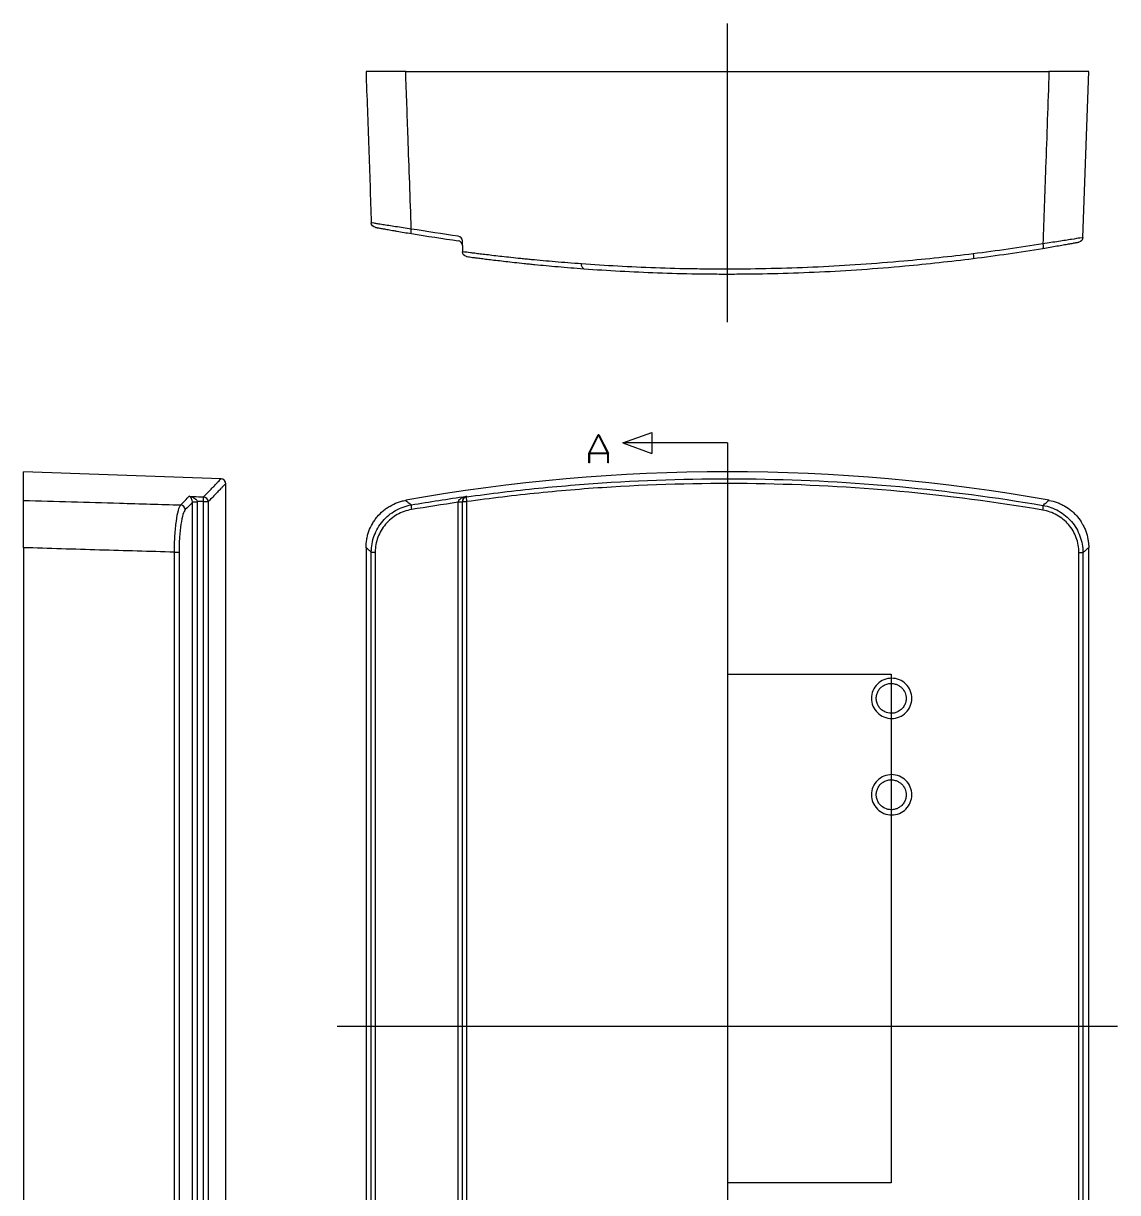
# Model space of a CAD drawing. Extents: x 452 to 708, y 47 to 255.
# Drawn here: x 452.1 to 565.7, y 134.1 to 255.4 of the extents above; entities that cross this region are included whole.
import ezdxf

# ---------------------------------------------------------------- set-up
doc = ezdxf.new("R2010")
doc.units = 0
doc.header["$MEASUREMENT"] = 0
doc.linetypes.add('center', pattern=[0])
doc.linetypes.add('solid', pattern=[0])
doc.layers.add('255', color=1, linetype='solid')

msp = doc.modelspace()

# ---------------------------------------------------------------- linework, layer by layer
at = {"layer": '255', "color": 1, "linetype": 'center'}
for p, q in [((525.15, 224.44), (525.15, 255.44)), ((525.15, 211.92), (525.15, 90.92)), ((484.65, 151.42), (565.65, 151.42))]:
    msp.add_line(p, q, dxfattribs=at)
at = {"layer": '255', "color": 3, "linetype": 'solid'}
for p, q in [((491.77, 250.44), (558.53, 250.44)), ((562.05, 233.23), (562.65, 250.44)), ((497.65, 232.4), (497.65, 232.87)), ((497.65, 232.4), (497.65, 231.75)), ((472.59, 208.2), (452.09, 208.92)), ((452.09, 205.96), (452.09, 208.92)), ((473.09, 101.16), (473.09, 207.68)), ((470.78, 205.83), (470.8, 206.32)), ((469.64, 205.81), (470.14, 205.85)), ((470.14, 205.76), (469.64, 205.76)), ((470.78, 205.83), (471.28, 205.83)), ((497.65, 205.76), (497.22, 205.76)), ((497.65, 205.83), (498.08, 205.83)), ((452.09, 201.05), (452.09, 101.79)), ((467.77, 200.59), (468.25, 200.59)), ((487.65, 201.05), (487.65, 101.79)), ((488.2, 200.59), (488.61, 200.59)), ((561.64, 200.54), (562.05, 200.54)), ((562.65, 101.79), (562.65, 201.05))]:
    msp.add_line(p, q, dxfattribs=at)
at = {"layer": '255', "color": 1, "linetype": 'solid'}
for p, q in [((510.76, 210.84), (511.74, 212.81)), ((511.78, 212.73), (510.84, 210.86)), ((511.74, 212.81), (511.82, 212.81)), ((512.72, 210.86), (511.78, 212.73)), ((511.82, 212.81), (512.8, 210.84)), ((514.31, 211.92), (517.31, 213.01)), ((517.31, 213.01), (517.31, 210.83)), ((514.31, 211.92), (517.31, 210.83)), ((525.15, 211.92), (514.31, 211.92)), ((510.76, 209.85), (510.76, 210.84)), ((510.83, 209.85), (510.76, 209.85)), ((510.83, 210.8), (510.83, 209.85)), ((512.73, 210.8), (510.83, 210.8)), ((512.72, 210.86), (510.84, 210.86)), ((512.73, 209.85), (512.73, 210.8)), ((512.8, 209.85), (512.73, 209.85)), ((512.8, 209.85), (512.8, 210.84)), ((525.15, 187.92), (542.15, 187.92)), ((542.15, 187.92), (542.15, 135.17)), ((542.15, 135.17), (525.15, 135.17))]:
    msp.add_line(p, q, dxfattribs=at)
at = {"layer": '255', "color": 3, "linetype": 'solid', "extrusion": (0, 0, -1)}
for centre, start, end in [((-488.7, 234.78), 280.4676, 358), ((-561.55, 233.25), 182, 259.6264), ((-498.15, 231.75), 277.6759, 0)]:
    msp.add_arc(centre, 0.5, start, end, dxfattribs=at)
at = {"layer": '255', "color": 3, "linetype": 'solid'}
for centre, radius, start, end in [((497.15, 232.87), 0.5, 360, 82.0397), ((497.15, 232.4), 0.5, 0, 82.0182), ((525.15, 18.92), 190, 79.881, 100.119)]:
    msp.add_arc(centre, radius, start, end, dxfattribs=at)
for points, knots in [([(487.65, 250.44), (487.74, 247.8), (487.84, 245.16), (487.93, 242.52), (488.02, 239.94), (488.11, 237.35), (488.2, 234.76)], [0, 0, 0, 0, 0.505215, 0.505215, 0.505215, 1, 1, 1, 1]), ([(491.77, 250.44), (491.19, 250.44), (490.65, 250.44), (489.64, 250.44), (489.19, 250.44), (488.63, 250.44), (488.46, 250.44), (488.18, 250.44), (488.05, 250.44), (487.75, 250.44), (487.65, 250.44), (487.65, 250.44)], [0, 0, 0, 0, 0.25, 0.25, 0.5, 0.5, 0.625, 0.625, 0.75, 0.75, 1, 1, 1, 1]), ([(492.35, 234.11), (492.24, 237.28), (492.13, 240.45), (492.01, 243.62), (491.93, 245.89), (491.85, 248.17), (491.77, 250.44)], [0, 0, 0, 0, 0.582352, 0.582352, 0.582352, 1, 1, 1, 1]), ([(558.53, 250.44), (558.41, 247.11), (558.3, 243.78), (558.18, 240.45), (558.08, 237.83), (557.99, 235.2), (557.9, 232.58)], [0, 0, 0, 0, 0.559251, 0.559251, 0.559251, 1, 1, 1, 1]), ([(562.65, 250.44), (562.66, 250.44), (562.55, 250.44), (562.15, 250.44), (561.86, 250.44), (561.3, 250.44), (561.09, 250.44), (560.65, 250.44), (560.41, 250.44), (559.66, 250.44), (559.11, 250.44), (558.53, 250.44)], [0, 0, 0, 0, 0.25, 0.25, 0.5, 0.5, 0.625, 0.625, 0.75, 0.75, 1, 1, 1, 1]), ([(492.35, 234.11), (491.78, 234.19), (491.23, 234.28), (490.47, 234.39), (490.23, 234.43), (489.78, 234.5), (489.58, 234.53), (489.2, 234.59), (489.03, 234.62), (488.73, 234.67), (488.61, 234.69), (488.3, 234.74), (488.2, 234.76), (488.2, 234.76)], [0, 0, 0, 0, 0.25, 0.25, 0.375, 0.375, 0.5, 0.5, 0.625, 0.625, 0.75, 0.75, 1, 1, 1, 1]), ([(488.61, 234.29), (488.6, 234.29), (488.63, 234.28), (488.7, 234.27), (488.73, 234.27), (488.8, 234.25), (488.84, 234.25), (488.98, 234.22), (489.09, 234.2), (489.29, 234.16), (489.36, 234.15), (489.52, 234.12), (489.6, 234.11), (489.85, 234.06), (490.04, 234.03), (490.34, 233.98), (490.45, 233.96), (490.66, 233.92), (490.78, 233.9), (491.12, 233.84), (491.35, 233.8), (491.84, 233.72), (492.1, 233.68), (492.36, 233.63)], [0, 0, 0, 0, 0.125, 0.125, 0.1875, 0.1875, 0.25, 0.25, 0.375, 0.375, 0.4375, 0.4375, 0.5, 0.5, 0.625, 0.625, 0.6875, 0.6875, 0.75, 0.75, 0.875, 0.875, 1, 1, 1, 1]), ([(492.36, 233.63), (492.34, 233.64), (492.34, 233.66), (492.3, 233.81), (492.33, 233.96), (492.35, 234.11)], [0, 0, 0, 0, 0.0432365, 0.0432365, 0.483188, 0.483188, 0.483188, 0.483188]), ([(562.05, 233.23), (562.05, 233.22), (561.95, 233.21), (561.54, 233.14), (561.24, 233.09), (560.48, 232.97), (560.03, 232.9), (559.02, 232.74), (558.47, 232.66), (557.9, 232.58)], [0, 0, 0, 0, 0.25, 0.25, 0.5, 0.5, 0.75, 0.75, 1, 1, 1, 1]), ([(510.02, 230.49), (509.06, 230.56), (508.14, 230.63), (506.42, 230.78), (505.6, 230.85), (504.64, 230.95), (504.45, 230.96), (504.08, 231), (503.9, 231.02), (503.36, 231.08), (503.02, 231.11), (502.04, 231.22), (501.45, 231.28), (500.39, 231.41), (499.92, 231.47), (499.4, 231.53), (499.31, 231.54), (499.12, 231.56), (499.03, 231.58), (498.77, 231.61), (498.62, 231.63), (498.2, 231.68), (498, 231.71), (497.72, 231.74), (497.65, 231.75), (497.65, 231.75)], [0, 0, 0, 0, 0.125, 0.125, 0.25, 0.25, 0.28125, 0.28125, 0.3125, 0.3125, 0.375, 0.375, 0.5, 0.5, 0.625, 0.625, 0.65625, 0.65625, 0.6875, 0.6875, 0.75, 0.75, 0.875, 0.875, 1, 1, 1, 1]), ([(557.89, 232.1), (558.15, 232.15), (558.4, 232.19), (558.89, 232.27), (559.13, 232.31), (559.59, 232.39), (559.8, 232.43), (560.1, 232.48), (560.2, 232.5), (560.39, 232.53), (560.48, 232.54), (560.74, 232.59), (560.89, 232.62), (561.09, 232.65), (561.15, 232.67), (561.26, 232.69), (561.32, 232.69), (561.45, 232.72), (561.52, 232.73), (561.59, 232.75), (561.61, 232.75), (561.63, 232.75), (561.65, 232.75), (561.64, 232.75)], [0, 0, 0, 0, 0.125, 0.125, 0.25, 0.25, 0.375, 0.375, 0.4375, 0.4375, 0.5, 0.5, 0.625, 0.625, 0.6875, 0.6875, 0.75, 0.75, 0.875, 0.875, 0.9375, 0.9375, 1, 1, 1, 1]), ([(557.9, 232.58), (557.91, 232.47), (557.92, 232.36), (557.92, 232.21), (557.92, 232.17), (557.91, 232.13), (557.9, 232.11), (557.89, 232.1)], [0, 0, 0, 0, 0.3359242, 0.3359242, 0.4414114, 0.4414114, 0.4846449, 0.4846449, 0.4846449, 0.4846449]), ([(498.09, 231.26), (498.08, 231.26), (498.15, 231.25), (498.43, 231.21), (498.63, 231.18), (499.04, 231.13), (499.19, 231.11), (499.44, 231.08), (499.53, 231.07), (499.72, 231.04), (499.81, 231.03), (500.32, 230.97), (500.79, 230.91), (501.84, 230.79), (502.42, 230.72), (503.38, 230.61), (503.72, 230.58), (504.25, 230.52), (504.43, 230.5), (504.79, 230.47), (504.98, 230.45), (505.92, 230.35), (506.73, 230.28), (508.43, 230.13), (509.33, 230.06), (510.27, 229.99)], [0, 0, 0, 0, 0.125, 0.125, 0.25, 0.25, 0.3125, 0.3125, 0.34375, 0.34375, 0.375, 0.375, 0.5, 0.5, 0.625, 0.625, 0.6875, 0.6875, 0.71875, 0.71875, 0.75, 0.75, 0.875, 0.875, 1, 1, 1, 1]), ([(543.48, 230.78), (540.46, 230.51), (537.49, 230.3), (531.65, 230.03), (528.78, 229.96), (525.26, 229.94), (524.55, 229.94), (523.5, 229.95), (523.16, 229.95), (522.46, 229.96), (522.11, 229.96), (520.38, 229.99), (519.03, 230.02), (515.03, 230.17), (512.47, 230.31), (510.02, 230.49)], [0, 0, 0, 0, 0.25, 0.25, 0.5, 0.5, 0.5625, 0.5625, 0.59375, 0.59375, 0.625, 0.625, 0.75, 0.75, 1, 1, 1, 1]), ([(550.67, 231.53), (549.48, 231.39), (548.28, 231.25), (545.88, 231), (544.68, 230.88), (543.48, 230.78)], [0, 0, 0, 0, 0.5, 0.5, 1, 1, 1, 1]), ([(543.57, 230.28), (544.76, 230.39), (545.94, 230.51), (548.31, 230.77), (549.49, 230.9), (550.67, 231.05)], [0, 0, 0, 0, 0.5, 0.5, 1, 1, 1, 1]), ([(550.67, 231.53), (550.68, 231.42), (550.69, 231.31), (550.69, 231.15), (550.71, 231.06), (550.67, 231.05)], [0, 0, 0, 0, 0.3387854, 0.3387854, 0.4818664, 0.4818664, 0.4818664, 0.4818664]), ([(510.27, 229.99), (512.72, 229.81), (515.27, 229.67), (519.24, 229.52), (520.59, 229.49), (522.31, 229.46), (522.66, 229.46), (523.35, 229.45), (524.39, 229.44), (525.44, 229.44), (528.95, 229.46), (531.81, 229.53), (537.62, 229.8), (540.57, 230.01), (543.57, 230.28)], [0, 0, 0, 0, 0.25, 0.25, 0.375, 0.375, 0.40625, 0.40625, 0.4375, 0.5, 0.5, 0.75, 0.75, 1, 1, 1, 1]), ([(470.8, 206.32), (471.13, 206.67), (471.42, 206.97), (471.79, 207.35), (471.9, 207.46), (472.09, 207.67), (472.18, 207.76), (472.49, 208.08), (472.61, 208.21), (472.61, 208.2)], [0, 0, 0, 0, 0.277533, 0.277533, 0.4163, 0.4163, 0.555067, 0.555067, 1, 1, 1, 1]), ([(473.09, 207.71), (473.09, 207.7), (472.97, 207.58), (472.66, 207.26), (472.57, 207.17), (472.38, 206.96), (472.27, 206.85), (471.9, 206.47), (471.61, 206.17), (471.28, 205.83)], [0, 0, 0, 0, 0.444562, 0.444562, 0.583422, 0.583422, 0.722281, 0.722281, 1, 1, 1, 1]), ([(473.09, 207.68), (473.11, 207.91), (472.86, 208.19), (472.61, 208.2), (472.6, 208.2), (472.59, 208.2)], [0, 0, 0, 0, 0.7071068, 0.7071068, 0.7339273, 0.7339273, 0.7339273, 0.7339273]), ([(498.08, 206.32), (500.57, 206.67), (503.06, 206.97), (506.82, 207.35), (508.08, 207.46), (510.6, 207.67), (511.85, 207.76), (518.13, 208.14), (523.14, 208.26), (533.12, 208.1), (538.1, 207.84), (548.02, 206.93), (552.97, 206.28), (557.9, 205.44)], [0, 0, 0, 0, 0.125, 0.125, 0.1875, 0.1875, 0.25, 0.25, 0.5, 0.5, 0.75, 0.75, 1, 1, 1, 1]), ([(557.89, 204.95), (552.96, 205.79), (548.02, 206.43), (538.1, 207.34), (533.12, 207.61), (523.14, 207.76), (518.13, 207.64), (511.86, 207.26), (510.6, 207.17), (508.08, 206.96), (506.83, 206.85), (503.07, 206.47), (500.57, 206.17), (498.08, 205.83)], [0, 0, 0, 0, 0.25, 0.25, 0.5, 0.5, 0.75, 0.75, 0.8125, 0.8125, 0.875, 0.875, 1, 1, 1, 1]), ([(469.29, 206.38), (469.45, 206.36), (469.62, 206.31), (469.85, 206.19), (469.92, 206.15), (470.06, 206.02), (470.11, 205.94), (470.14, 205.85)], [0, 0, 0, 0, 0.5, 0.5, 0.75, 0.75, 1, 1, 1, 1]), ([(469.29, 206.38), (469.62, 206.36), (469.95, 206.35), (470.28, 206.34), (470.46, 206.33), (470.63, 206.33), (470.8, 206.32)], [0, 0, 0, 0, 0.660237, 0.660237, 0.660237, 1, 1, 1, 1]), ([(469.64, 205.81), (469.64, 205.9), (469.61, 205.98), (469.56, 206.11), (469.53, 206.17), (469.43, 206.29), (469.36, 206.35), (469.29, 206.38)], [0, 0, 0, 0, 0.25, 0.25, 0.5, 0.5, 1, 1, 1, 1]), ([(497.23, 205.81), (497.24, 205.9), (497.29, 205.98), (497.42, 206.11), (497.5, 206.17), (497.73, 206.29), (497.91, 206.35), (498.08, 206.38)], [0, 0, 0, 0, 0.25, 0.25, 0.5, 0.5, 1, 1, 1, 1]), ([(498.08, 206.38), (498.03, 206.37), (497.99, 206.35), (497.9, 206.3), (497.86, 206.27), (497.8, 206.21), (497.78, 206.19), (497.74, 206.14), (497.72, 206.12), (497.69, 206.05), (497.68, 206.02), (497.66, 205.94), (497.65, 205.9), (497.65, 205.85)], [0, 0, 0, 0, 0.25, 0.25, 0.5, 0.5, 0.625, 0.625, 0.75, 0.75, 0.875, 0.875, 1, 1, 1, 1]), ([(498.08, 206.32), (498.03, 206.3), (498.06, 206.22), (498.06, 206.05), (498.07, 205.94), (498.08, 205.83)], [0, 0, 0, 0, 0.1562266, 0.1562266, 0.4975554, 0.4975554, 0.4975554, 0.4975554]), ([(498.08, 206.38), (498.08, 206.36), (498.08, 206.35), (498.08, 206.34), (498.08, 206.33), (498.08, 206.33), (498.08, 206.32)], [0, 0, 0, 0, 0.660237, 0.660237, 0.660237, 1, 1, 1, 1]), ([(452.09, 205.96), (455.42, 205.87), (458.75, 205.77), (462.08, 205.67), (464.2, 205.61), (466.31, 205.55), (468.43, 205.49)], [0, 0, 0, 0, 0.611609, 0.611609, 0.611609, 1, 1, 1, 1]), ([(452.09, 201.05), (452.09, 201.63), (452.09, 202.2), (452.09, 203.3), (452.09, 203.81), (452.09, 204.48), (452.09, 204.68), (452.09, 205.05), (452.09, 205.22), (452.09, 205.66), (452.09, 205.86), (452.09, 205.96)], [0, 0, 0, 0, 0.25, 0.25, 0.5, 0.5, 0.625, 0.625, 0.75, 0.75, 1, 1, 1, 1]), ([(467.77, 200.59), (467.77, 201.18), (467.79, 201.75), (467.86, 202.85), (467.91, 203.36), (468.03, 204.25), (468.1, 204.62), (468.26, 205.2), (468.34, 205.39), (468.43, 205.49)], [0, 0, 0, 0, 0.25, 0.25, 0.5, 0.5, 0.75, 0.75, 1, 1, 1, 1]), ([(468.9, 205), (468.82, 204.91), (468.73, 204.74), (468.57, 204.22), (468.5, 203.89), (468.38, 203.08), (468.33, 202.63), (468.26, 201.64), (468.25, 201.12), (468.25, 200.59)], [0, 0, 0, 0, 0.25, 0.25, 0.5, 0.5, 0.75, 0.75, 1, 1, 1, 1]), ([(469.64, 133.13), (469.64, 133.46), (469.64, 133.79), (469.64, 134.13), (469.64, 135.46), (469.64, 136.79), (469.64, 138.13), (469.64, 143.46), (469.64, 148.79), (469.64, 154.13), (469.64, 171.34), (469.64, 188.55), (469.64, 205.76)], [0, 0, 0, 0, 0.013768, 0.013768, 0.013768, 0.06884, 0.06884, 0.06884, 0.289127, 0.289127, 0.289127, 1, 1, 1, 1]), ([(470.78, 205.83), (470.59, 205.83), (470.4, 205.84), (470.21, 205.85), (470.18, 205.85), (470.16, 205.85), (470.14, 205.85)], [0, 0, 0, 0, 0.888494, 0.888494, 0.888494, 1, 1, 1, 1]), ([(471.28, 205.83), (471.28, 205.49), (471.28, 205.16), (471.28, 204.83), (471.28, 203.49), (471.28, 202.16), (471.28, 200.83), (471.28, 195.49), (471.28, 190.16), (471.28, 184.83), (471.28, 167.59), (471.28, 150.36), (471.28, 133.13)], [0, 0, 0, 0, 0.013755, 0.013755, 0.013755, 0.068775, 0.068775, 0.068775, 0.288854, 0.288854, 0.288854, 1, 1, 1, 1]), ([(487.65, 201.05), (487.65, 201.34), (487.68, 201.63), (487.75, 202.05), (487.78, 202.2), (487.86, 202.48), (487.9, 202.61), (488.05, 203.03), (488.17, 203.29), (488.39, 203.66), (488.47, 203.79), (488.63, 204.03), (488.72, 204.14), (489, 204.48), (489.21, 204.68), (489.54, 204.96), (489.66, 205.05), (489.89, 205.22), (490.02, 205.3), (490.4, 205.52), (490.66, 205.64), (491.06, 205.79), (491.2, 205.83), (491.48, 205.91), (491.63, 205.94), (491.77, 205.96)], [0, 0, 0, 0, 0.125, 0.125, 0.1875, 0.1875, 0.25, 0.25, 0.375, 0.375, 0.4375, 0.4375, 0.5, 0.5, 0.625, 0.625, 0.6875, 0.6875, 0.75, 0.75, 0.875, 0.875, 0.9375, 0.9375, 1, 1, 1, 1]), ([(488.2, 200.59), (488.2, 201.18), (488.3, 201.75), (488.71, 202.85), (489, 203.36), (489.77, 204.25), (490.21, 204.62), (491.23, 205.2), (491.78, 205.39), (492.35, 205.49)], [0, 0, 0, 0, 0.25, 0.25, 0.5, 0.5, 0.75, 0.75, 1, 1, 1, 1]), ([(492.36, 205), (491.84, 204.91), (491.35, 204.74), (490.43, 204.22), (490.03, 203.89), (489.34, 203.08), (489.07, 202.63), (488.7, 201.64), (488.61, 201.12), (488.61, 200.59)], [0, 0, 0, 0, 0.25, 0.25, 0.5, 0.5, 0.75, 0.75, 1, 1, 1, 1]), ([(491.77, 205.96), (491.89, 205.87), (492.01, 205.77), (492.13, 205.67), (492.2, 205.61), (492.28, 205.55), (492.35, 205.49)], [0, 0, 0, 0, 0.611609, 0.611609, 0.611609, 1, 1, 1, 1]), ([(492.35, 205.49), (492.31, 205.47), (492.32, 205.39), (492.33, 205.22), (492.34, 205.11), (492.36, 205)], [0, 0, 0, 0, 0.1574761, 0.1574761, 0.4964645, 0.4964645, 0.4964645, 0.4964645]), ([(497.22, 133.13), (497.22, 133.46), (497.22, 133.79), (497.22, 134.13), (497.22, 135.46), (497.22, 136.79), (497.22, 138.13), (497.22, 143.46), (497.22, 148.79), (497.22, 154.13), (497.22, 171.34), (497.22, 188.55), (497.22, 205.76)], [0, 0, 0, 0, 0.013768, 0.013768, 0.013768, 0.06884, 0.06884, 0.06884, 0.289127, 0.289127, 0.289127, 1, 1, 1, 1]), ([(497.23, 205.81), (497.33, 205.81), (497.43, 205.81), (497.57, 205.83), (497.65, 205.81), (497.65, 205.85)], [0, 0, 0, 0, 0.3075996, 0.3075996, 0.4285246, 0.4285246, 0.4285246, 0.4285246]), ([(497.65, 205.83), (497.65, 205.83), (497.65, 205.84), (497.65, 205.85), (497.65, 205.85)], [0, 0, 0, 0, 0.888494, 1, 1, 1, 1]), ([(498.08, 205.83), (498.08, 205.49), (498.08, 205.16), (498.08, 204.83), (498.08, 203.49), (498.08, 202.16), (498.08, 200.83), (498.08, 195.49), (498.08, 190.16), (498.08, 184.83), (498.08, 167.59), (498.08, 150.36), (498.08, 133.13)], [0, 0, 0, 0, 0.013755, 0.013755, 0.013755, 0.068775, 0.068775, 0.068775, 0.288854, 0.288854, 0.288854, 1, 1, 1, 1]), ([(557.89, 204.95), (557.91, 205.06), (557.92, 205.18), (557.92, 205.34), (557.94, 205.42), (557.9, 205.44)], [0, 0, 0, 0, 0.3390565, 0.3390565, 0.4964199, 0.4964199, 0.4964199, 0.4964199]), ([(557.9, 205.44), (558.01, 205.54), (558.12, 205.63), (558.23, 205.72), (558.33, 205.8), (558.43, 205.88), (558.53, 205.96)], [0, 0, 0, 0, 0.532499, 0.532499, 0.532499, 1, 1, 1, 1]), ([(557.9, 205.44), (558.47, 205.35), (559.02, 205.15), (559.78, 204.72), (560.02, 204.55), (560.47, 204.19), (560.67, 203.98), (561.05, 203.54), (561.22, 203.3), (561.52, 202.8), (561.64, 202.54), (561.95, 201.71), (562.05, 201.13), (562.05, 200.54)], [0, 0, 0, 0, 0.25, 0.25, 0.375, 0.375, 0.5, 0.5, 0.625, 0.625, 0.75, 0.75, 1, 1, 1, 1]), ([(558.53, 205.96), (558.82, 205.91), (559.1, 205.84), (559.51, 205.69), (559.64, 205.63), (559.9, 205.51), (560.03, 205.44), (560.41, 205.22), (560.65, 205.06), (560.98, 204.78), (561.09, 204.68), (561.29, 204.47), (561.39, 204.37), (561.67, 204.03), (561.84, 203.79), (562.06, 203.42), (562.12, 203.29), (562.25, 203.03), (562.3, 202.89), (562.45, 202.48), (562.53, 202.2), (562.6, 201.77), (562.62, 201.63), (562.65, 201.34), (562.65, 201.19), (562.65, 201.05)], [0, 0, 0, 0, 0.125, 0.125, 0.1875, 0.1875, 0.25, 0.25, 0.375, 0.375, 0.4375, 0.4375, 0.5, 0.5, 0.625, 0.625, 0.6875, 0.6875, 0.75, 0.75, 0.875, 0.875, 0.9375, 0.9375, 1, 1, 1, 1]), ([(561.64, 200.54), (561.64, 201.07), (561.55, 201.59), (561.27, 202.34), (561.16, 202.58), (560.89, 203.03), (560.74, 203.24), (560.39, 203.64), (560.21, 203.82), (559.8, 204.16), (559.59, 204.3), (558.9, 204.69), (558.41, 204.86), (557.89, 204.95)], [0, 0, 0, 0, 0.25, 0.25, 0.375, 0.375, 0.5, 0.5, 0.625, 0.625, 0.75, 0.75, 1, 1, 1, 1]), ([(467.77, 200.59), (465.19, 200.66), (462.6, 200.74), (460.01, 200.81), (457.37, 200.89), (454.73, 200.97), (452.09, 201.05)], [0, 0, 0, 0, 0.494785, 0.494785, 0.494785, 1, 1, 1, 1]), ([(468.25, 200.59), (468.25, 200.25), (468.25, 199.92), (468.25, 199.59), (468.25, 198.25), (468.25, 196.92), (468.25, 195.59), (468.25, 190.25), (468.25, 184.92), (468.25, 179.59), (468.25, 158.25), (468.25, 136.92), (468.25, 115.59), (468.25, 111.14), (468.25, 106.7), (468.25, 102.25)], [0, 0, 0, 0, 0.01017, 0.01017, 0.01017, 0.050848, 0.050848, 0.050848, 0.21356, 0.21356, 0.21356, 0.864411, 0.864411, 0.864411, 1, 1, 1, 1]), ([(488.2, 200.59), (488.11, 200.66), (488.02, 200.74), (487.93, 200.81), (487.84, 200.89), (487.74, 200.97), (487.65, 201.05)], [0, 0, 0, 0, 0.494785, 0.494785, 0.494785, 1, 1, 1, 1]), ([(488.61, 200.59), (488.61, 200.25), (488.61, 199.92), (488.61, 199.59), (488.61, 198.25), (488.61, 196.92), (488.61, 195.59), (488.61, 190.25), (488.61, 184.92), (488.61, 179.59), (488.61, 158.25), (488.61, 136.92), (488.61, 115.59), (488.61, 111.14), (488.61, 106.7), (488.61, 102.25)], [0, 0, 0, 0, 0.01017, 0.01017, 0.01017, 0.050848, 0.050848, 0.050848, 0.21356, 0.21356, 0.21356, 0.864411, 0.864411, 0.864411, 1, 1, 1, 1]), ([(561.64, 102.3), (561.64, 102.63), (561.64, 102.97), (561.64, 103.3), (561.64, 104.63), (561.64, 105.97), (561.64, 107.3), (561.64, 112.63), (561.64, 117.97), (561.64, 123.3), (561.64, 144.63), (561.64, 165.97), (561.64, 187.3), (561.64, 191.71), (561.64, 196.13), (561.64, 200.54)], [0, 0, 0, 0, 0.010179, 0.010179, 0.010179, 0.050894, 0.050894, 0.050894, 0.213756, 0.213756, 0.213756, 0.865203, 0.865203, 0.865203, 1, 1, 1, 1]), ([(562.65, 201.05), (562.55, 200.96), (562.45, 200.88), (562.35, 200.79), (562.25, 200.71), (562.15, 200.62), (562.05, 200.54)], [0, 0, 0, 0, 0.504768, 0.504768, 0.504768, 1, 1, 1, 1]), ([(540.1, 185.42), (540.1, 185.69), (540.21, 186.24), (540.68, 186.94), (541.38, 187.4), (542.2, 187.56), (543.02, 187.4), (543.72, 186.94), (544.18, 186.24), (544.35, 185.42), (544.18, 184.6), (543.72, 183.9), (543.02, 183.44), (542.2, 183.28), (541.38, 183.44), (540.68, 183.9), (540.21, 184.6), (540.1, 185.15), (540.1, 185.42)], [0, 0, 0, 0, 0.062402, 0.124903, 0.187493, 0.250071, 0.312621, 0.375056, 0.437495, 0.500191, 0.562548, 0.624954, 0.687478, 0.750096, 0.81272, 0.875243, 0.937664, 1, 1, 1, 1]), ([(540.6, 185.42), (540.6, 185.29), (540.64, 185.02), (540.79, 184.64), (541.07, 184.28), (541.52, 183.96), (542.07, 183.84), (542.54, 183.9), (542.86, 184.03), (543.08, 184.17), (543.31, 184.37), (543.52, 184.65), (543.67, 185.03), (543.73, 185.48), (543.62, 186.02), (543.34, 186.45), (543.02, 186.71), (542.79, 186.84), (542.5, 186.94), (542.14, 186.99), (541.71, 186.93), (541.34, 186.76), (541.03, 186.51), (540.79, 186.2), (540.64, 185.82), (540.6, 185.55), (540.6, 185.42)], [0, 0, 0, 0, 0.040619, 0.082231, 0.12486, 0.180483, 0.24959, 0.292113, 0.327192, 0.354807, 0.374945, 0.418602, 0.460221, 0.499837, 0.55996, 0.6246, 0.653681, 0.687188, 0.705345, 0.749834, 0.79762, 0.839358, 0.875041, 0.917679, 0.959323, 1, 1, 1, 1]), ([(540.1, 175.42), (540.1, 175.69), (540.21, 176.24), (540.68, 176.94), (541.38, 177.4), (542.2, 177.56), (543.02, 177.4), (543.72, 176.94), (544.18, 176.24), (544.35, 175.42), (544.18, 174.6), (543.72, 173.9), (543.02, 173.44), (542.2, 173.28), (541.38, 173.44), (540.68, 173.9), (540.21, 174.6), (540.1, 175.15), (540.1, 175.42)], [0, 0, 0, 0, 0.062402, 0.124903, 0.187493, 0.250071, 0.312621, 0.375056, 0.437495, 0.500191, 0.562548, 0.624954, 0.687478, 0.750096, 0.81272, 0.875243, 0.937664, 1, 1, 1, 1]), ([(540.6, 175.42), (540.6, 175.29), (540.64, 175.02), (540.79, 174.64), (541.07, 174.28), (541.52, 173.96), (542.07, 173.84), (542.54, 173.9), (542.86, 174.03), (543.08, 174.17), (543.31, 174.37), (543.52, 174.65), (543.67, 175.03), (543.73, 175.48), (543.62, 176.02), (543.34, 176.45), (543.02, 176.71), (542.79, 176.84), (542.5, 176.94), (542.14, 176.99), (541.71, 176.93), (541.34, 176.76), (541.03, 176.51), (540.79, 176.2), (540.64, 175.82), (540.6, 175.55), (540.6, 175.42)], [0, 0, 0, 0, 0.040619, 0.082231, 0.12486, 0.180483, 0.24959, 0.292113, 0.327192, 0.354807, 0.374945, 0.418602, 0.460221, 0.499837, 0.55996, 0.6246, 0.653681, 0.687188, 0.705345, 0.749834, 0.79762, 0.839358, 0.875041, 0.917679, 0.959323, 1, 1, 1, 1])]:
    msp.add_open_spline(points, degree=3, knots=knots, dxfattribs=at)
for points in [[(497.22, 233.37), (495.6, 233.59), (493.97, 233.84), (492.35, 234.11)], [(492.36, 233.63), (493.98, 233.37), (495.6, 233.12), (497.23, 232.89)], [(557.9, 232.58), (555.5, 232.19), (553.09, 231.84), (550.67, 231.53)], [(550.67, 231.05), (553.09, 231.36), (555.49, 231.71), (557.89, 232.1)], [(510.27, 229.99), (510.09, 230), (510.01, 230.3), (510.02, 230.49)], [(468.43, 205.49), (468.74, 205.81), (469.03, 206.11), (469.29, 206.38)], [(471.28, 205.83), (471.27, 206.06), (471.03, 206.31), (470.8, 206.32)], [(492.35, 205.49), (494.25, 205.81), (496.16, 206.11), (498.08, 206.38)], [(498.08, 206.32), (497.86, 206.29), (497.65, 206.05), (497.65, 205.83)], [(468.9, 205), (468.9, 205.22), (468.65, 205.47), (468.43, 205.49)], [(469.64, 205.76), (469.42, 205.52), (469.17, 205.27), (468.9, 205)], [(469.64, 205.76), (469.64, 205.77), (469.64, 205.79), (469.64, 205.81)], [(470.14, 205.85), (470.14, 205.82), (470.14, 205.79), (470.14, 205.76)], [(470.14, 205.76), (470.14, 181.55), (470.14, 157.34), (470.14, 133.13)], [(470.78, 133.13), (470.78, 157.36), (470.78, 181.59), (470.78, 205.83)], [(497.22, 205.76), (495.59, 205.52), (493.97, 205.27), (492.36, 205)], [(497.22, 205.76), (497.22, 205.77), (497.23, 205.79), (497.23, 205.81)], [(497.65, 133.13), (497.65, 157.36), (497.65, 181.59), (497.65, 205.83)], [(467.77, 102.25), (467.77, 135.03), (467.77, 167.81), (467.77, 200.59)], [(488.2, 102.25), (488.2, 135.03), (488.2, 167.81), (488.2, 200.59)], [(562.05, 200.54), (562.05, 167.79), (562.05, 135.05), (562.05, 102.3)]]:
    msp.add_open_spline(points, degree=3, dxfattribs=at)

doc.saveas('drawing.dxf')
